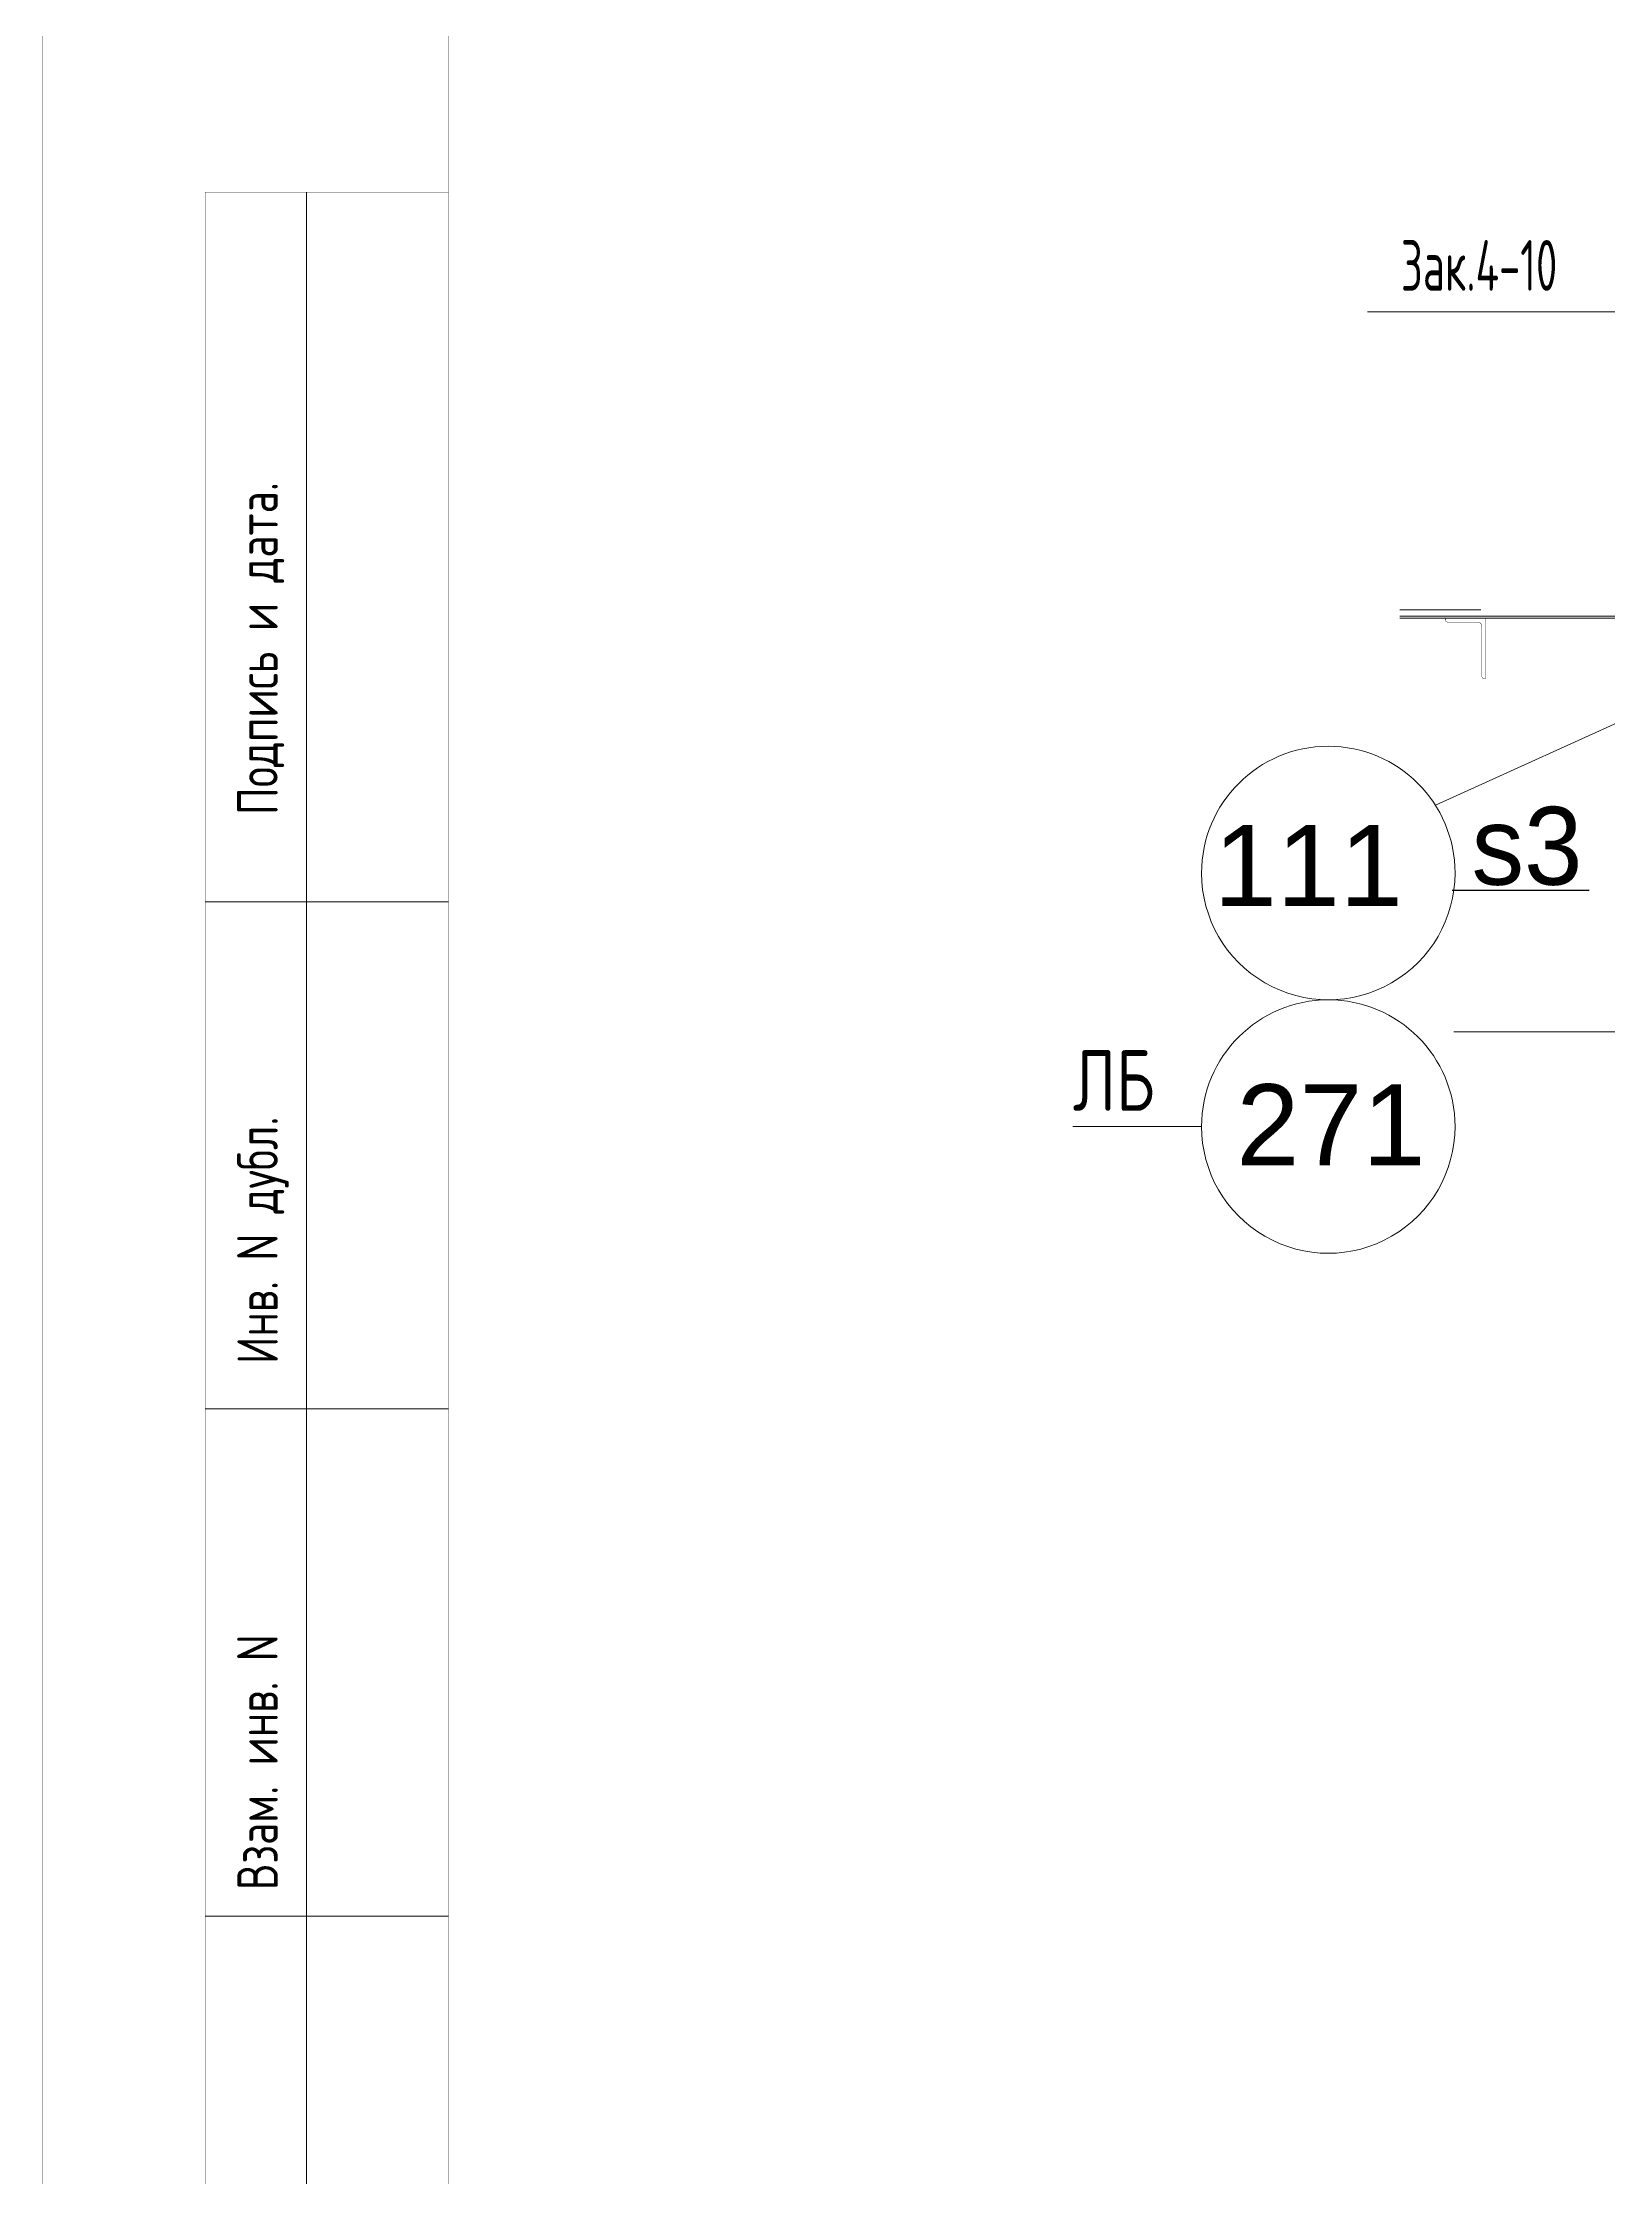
# Model space of a CAD drawing. Header units: millimetres. Extents: x 42007 to 66124, y -556 to 6894.
# Drawn here: x 43027 to 43799, y 578 to 1630 of the extents above; entities that cross this region are included whole.
import ezdxf
from ezdxf.enums import TextEntityAlignment as Align

# ---------------------------------------------------------------- set-up
doc = ezdxf.new("R2010")
doc.units = ezdxf.units.MM
for name, pattern in [('K5LT32769', [0]), ('K5LT32775', [0]), ('K5LT32781', [90, 40, -20, 10, -20]), ('K5LT32786', [25.318241, 20.818241, -1.5, 1.5, -1.5])]:
    doc.linetypes.add(name, pattern=pattern)
doc.layers.add('pen_7', color=1, linetype='Continuous')
doc.styles.add('KTEXTSTYLE', font='GOST_AU.SHX', dxfattribs={"width": 0.96, "height": 5})
doc.styles.add('style5', font='arial.ttf', dxfattribs={"height": 3})

msp = doc.modelspace()

# ---------------------------------------------------------------- linework, layer by layer
at = {"color": 1, "linetype": 'K5LT32775', "lineweight": 18, "true_color": 0xff0000}
for p, q in [((43156.651, 1556.745), (43156.651, 106.745)), ((43226.651, 1206.745), (43106.651, 1206.745)), ((43226.651, 956.745), (43106.651, 956.745)), ((43226.651, 706.745), (43106.651, 706.745))]:
    msp.add_line(p, q, dxfattribs=at)
at = {"color": 7, "linetype": 'K5LT32769', "lineweight": 18}
for p, q in [((43833.986, 1497.746), (43679.903, 1497.746)), ((43695.848, 1347.721), (44754.849, 1347.721)), ((43695.848, 1346.726), (44754.849, 1346.726)), ((43869.592, 1325.376), (43713.452, 1254.392)), ((43722.521, 1142.712), (45004.849, 1142.712)), ((43534.647, 1096.013), (43598.111, 1096.013))]:
    msp.add_line(p, q, dxfattribs=at)
at = {"color": 7, "linetype": 'K5LT32781', "lineweight": 18}
for p, q in [((43695.848, 1350.708), (43738.348, 1350.708)), ((43695.848, 1347.721), (43738.348, 1347.721))]:
    msp.add_line(p, q, dxfattribs=at)
at = {"color": 0}
msp.add_line((43789.224, 1212.336), (43721.734, 1212.336), dxfattribs=at)
at = {"color": 7, "linetype": 'K5LT32769', "const_width": 0.18}
msp.add_lwpolyline([(43026.651, 5996.745), (55636.651, 5996.745), (55636.651, 56.745), (43026.651, 56.745)], close=True, dxfattribs=at)
at = {"color": 1, "linetype": 'K5LT32775', "true_color": 0xff0000, "const_width": 0.18}
msp.add_lwpolyline([(55586.651, 106.745), (43226.651, 106.745), (43226.651, 5946.745), (55586.651, 5946.745)], close=True, dxfattribs=at)
msp.add_lwpolyline([(43226.651, 1556.745), (43106.651, 1556.745), (43106.651, 106.745), (43226.651, 106.745)], dxfattribs=at)
at = {"color": 7, "linetype": 'K5LT32769', "const_width": 0.18}
msp.add_lwpolyline([(43695.848, 1347.722), (43708.211, 1347.722), (44754.849, 1347.722)], dxfattribs=at)
at = {"color": 7, "linetype": 'K5LT32786', "const_width": 0.18}
msp.add_lwpolyline([(43738.347, 1316.853), (43737.347, 1316.853), (43736.64, 1317.145), (43736.347, 1317.849), (43736.347, 1342.743), (43736.079, 1343.739), (43735.347, 1344.468), (43734.347, 1344.734), (43719.347, 1344.734), (43718.64, 1345.026), (43718.347, 1345.73), (43718.347, 1346.726), (43738.347, 1346.726), (43738.347, 1316.853)], dxfattribs=at)
at = {"color": 7, "linetype": 'K5LT32769', "lineweight": 18}
for centre, start, end in [((43660.611, 1221.013), 0, 179.999977), ((43660.611, 1221.013), 179.999977, 0), ((43660.611, 1096.013), 0, 179.999977), ((43660.611, 1096.013), 179.999977, 0)]:
    msp.add_arc(centre, 62.5, start, end, dxfattribs=at)

# ---------------------------------------------------------------- texts
at = {"color": 7, "attachment_point": 1}
for s, insert, char_height, style in [('\\H3.5;\\W0.965;\\Q15;\\Q0;\\W0.765;\\H25.00;Зак.4-10', (43696.431, 1533.088), 2.5, 'KTEXTSTYLE'), ('{\\H12.8x;\\W0.965;s3}', (43731.289, 1253.622), 3, 'style5'), ('\\H3.5;\\W0.965;\\Q15;\\Q0;\\H30.00;ЛБ', (43534.641, 1133.774), 2.5, 'KTEXTSTYLE')]:
    msp.add_mtext(s, dxfattribs=dict(at, insert=insert, char_height=char_height, style=style))
at = {"color": 7, "char_height": 3, "attachment_point": 1, "rotation": 90, "style": 'KTEXTSTYLE'}
for s, insert in [('\\H3.5;\\W0.965;\\Q15;\\Q0;\\H20.00;{\\c16711935;Подпись и дата.}', (43122.505, 1249.58)), ('\\H3.5;\\W0.965;\\Q15;\\Q0;\\H20.00;{\\c16711935;Инв. N дубл.}', (43122.505, 978.883)), ('\\H3.5;\\W0.965;\\Q15;\\Q0;\\H20.00;{\\c16711935;Взам. инв. N}', (43122.505, 719.54))]:
    msp.add_mtext(s, dxfattribs=dict(at, insert=insert))
at = {"layer": 'pen_7', "color": 2, "linetype": 'Continuous', "style": 'style5'}
for s, p in [('111', (43650.792, 1224.743)), ('271', (43661.918, 1096.869))]:
    msp.add_text(s, height=40, dxfattribs=at).set_placement(p, align=Align.MIDDLE_CENTER)

doc.saveas('drawing.dxf')
